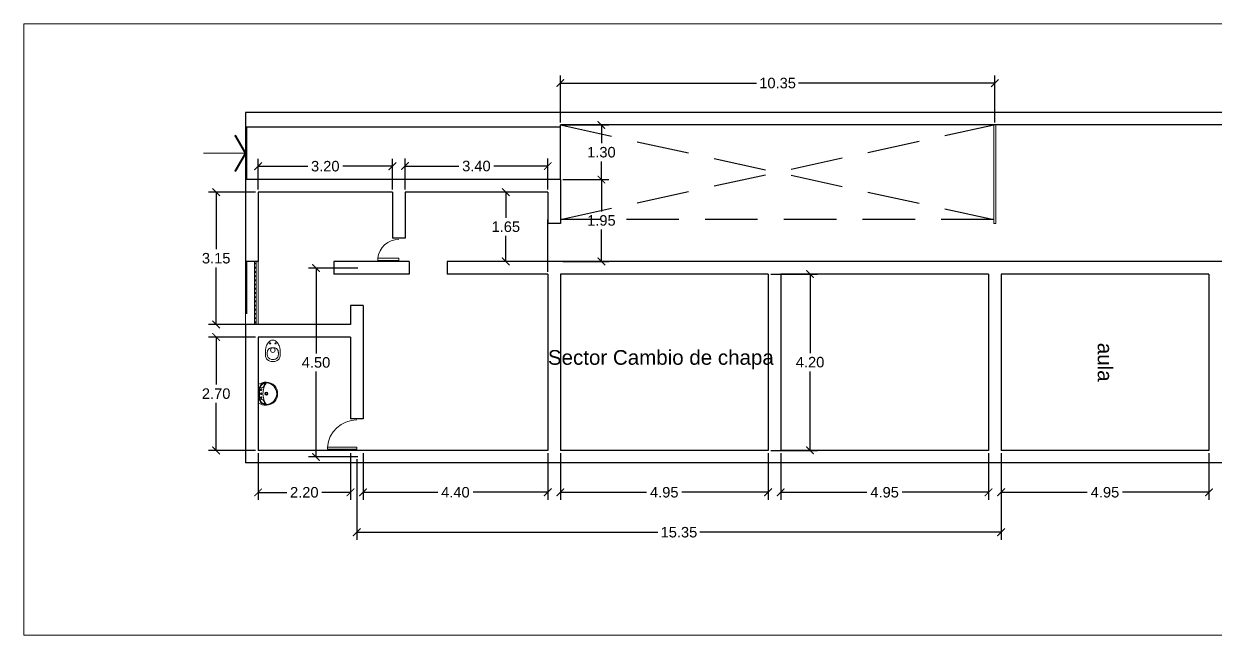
# Model space of a CAD drawing. Header units: millimetres. Extents: x 461.5 to 558.8, y 615.3 to 694.8.
# Drawn here: x 477.8 to 506.18, y 643.94 to 658.5 of the extents above; entities that cross this region are included whole.
import ezdxf

# ---------------------------------------------------------------- set-up
doc = ezdxf.new("R2010")
doc.units = ezdxf.units.MM
doc.header["$LTSCALE"] = 5
doc.linetypes.add('HIDDEN', pattern=[0.375, 0.25, -0.125])
doc.layers.get('0').update_dxf_attribs({"lineweight": 0})
doc.layers.get('Defpoints').update_dxf_attribs({"lineweight": 0})
for name, color, linetype, lineweight in [('aberturas', 37, 'Continuous', 5), ('AMOB-DETA', 7, 'Continuous', 0), ('AMOB-VIST', 7, 'Continuous', 0), ('barrido', 36, 'Continuous', 5), ('Cotas', 251, 'Continuous', 15), ('equipamiento', 117, 'Continuous', 9), ('muros', 81, 'Continuous', 30), ('proyecciones', 23, 'HIDDEN', 25), ('referencias', 135, 'Continuous', 18)]:
    doc.layers.add(name, color=color, linetype=linetype, lineweight=lineweight)
doc.layers.get('0').freeze()
doc.styles.get("Standard").update_dxf_attribs({"font": 'arial.ttf'})
doc.dimstyles.get("Standard").update_dxf_attribs({"dimtxt": 0.18, "dimasz": 0.18, "dimexe": 0.18, "dimexo": 0.0625, "dimgap": 0.09, "dimtad": 0, "dimtih": 1, "dimtoh": 1, "dimzin": 0, "dimdsep": 46, "dimtxsty": 'Standard', "dimblk": 'DOTSMALL', "dimcen": 0.09, "dimse1": 1, "dimse2": 1, "dimadec": 0, "dimazin": 0, "dimtfac": 1, "dimtofl": 0, "dimtmove": 0, "dimatfit": 3, "dimldrblk": 'DOTSMALL', "dimfxl": 1, "dimtolj": 1, "dimtzin": 0, "dimarcsym": 0})

# ---------------------------------------------------------------- blocks, each defined once
blk = doc.blocks.new('inodoro2')
at = {"layer": 'AMOB-DETA', "color": 0}
for points in [[(-0.015, 0.536), (-0.033, 0.535, 0.028747), (-0.061, 0.527, 0.052421), (-0.075, 0.521, 0.050041), (-0.092, 0.508, 0.040538), (-0.109, 0.49, 0.036304), (-0.125, 0.468, 0.08346), (-0.129, 0.457, 0.024812), (-0.13, 0.446, 0.009631), (-0.132, 0.42, 0.014344), (-0.133, 0.411, 0.009208), (-0.132, 0.396)], [(-0.015, 0.256), (-0.033, 0.258, -0.028747), (-0.061, 0.265, -0.052421), (-0.075, 0.272, -0.050041), (-0.092, 0.284, -0.040538), (-0.109, 0.303, -0.036304), (-0.125, 0.325, -0.08346), (-0.129, 0.336, -0.024812), (-0.13, 0.346, -0.009631), (-0.132, 0.373, -0.014344), (-0.133, 0.382, -0.009208), (-0.132, 0.396)], [(0.015, 0.256), (0.033, 0.258, 0.028747), (0.061, 0.265, 0.052421), (0.075, 0.272, 0.050041), (0.092, 0.284, 0.040538), (0.109, 0.303, 0.036304), (0.124, 0.325, 0.08346), (0.129, 0.336, 0.024812), (0.13, 0.346, 0.009631), (0.132, 0.373, 0.014344), (0.132, 0.382, 0.009208), (0.132, 0.396)]]:
    blk.add_lwpolyline(points, format="xyb", dxfattribs=at)
for points in [[(-0.015, 0.536), (0, 0.536)], [(0, 0.536), (0.015, 0.536), (0.033, 0.535), (0.075, 0.521), (0.109, 0.49), (0.129, 0.457), (0.132, 0.42), (0.132, 0.396)], [(-0.015, 0.256), (0, 0.256)], [(0.015, 0.256), (0, 0.256)]]:
    blk.add_lwpolyline(points, dxfattribs=at)
for centre in [(-0.064, 0.152), (0.064, 0.152)]:
    blk.add_circle(centre, 0.0141, dxfattribs=at)
at = {"layer": 'AMOB-VIST', "color": 0}
blk.add_lwpolyline([(0, 0.585, 0.193023), (-0.137, 0.535, 0.145572), (-0.172, 0.456, 0.077711), (-0.165, 0.255, 0.087544), (-0.125, 0.161, 0.055228), (-0.065, 0.091, 0.090627), (0, 0.072, 0.091051), (0.065, 0.091, 0.055228), (0.126, 0.161, 0.087544), (0.165, 0.255, 0.077711), (0.172, 0.456, 0.145572), (0.137, 0.535, 0.193023), (0, 0.585, 61.25604)], format="xyb", close=True, dxfattribs=at)
blk.add_circle((0, 0.314), 0.0535, dxfattribs=at)
blk = doc.blocks.new('lav')
at = {"layer": 'AMOB-DETA', "color": 0}
for points in [[(0.228, -0.175, -0.004766), (0.23, -0.176, -0.296826), (0.235, -0.189, 0.102083), (0.235, -0.135, 0.186378), (0.19, -0.065, 0.138198), (0.135, -0.04, 0.037019), (0, -0.03, 0.037019), (-0.135, -0.04, 0.138198), (-0.19, -0.065, 0.186378), (-0.235, -0.135, 0.102083), (-0.235, -0.189, -0.296826), (-0.23, -0.176, -0.004766), (-0.228, -0.175)], [(-0.228, -0.175, -0.263899), (-0.215, -0.152, -0.052487), (-0.16, -0.127, 0.317586), (-0.137, -0.097, 0.080881), (-0.144, -0.057, 0.081406), (-0.145, -0.054, 0.31626), (-0.164, -0.048)], [(0.164, -0.048, 0.31626), (0.145, -0.054, 0.081406), (0.144, -0.057, 0.080881), (0.137, -0.097, 0.317586), (0.16, -0.127, -0.052487), (0.215, -0.152, -0.263899), (0.228, -0.175)]]:
    blk.add_lwpolyline(points, format="xyb", dxfattribs=at)
blk.add_lwpolyline([(0, -0.217, 1), (0, -0.172, 1)], format="xyb", close=True, dxfattribs=at)
at = {"layer": 'AMOB-VIST', "color": 0}
for points in [[(0, -0.465, -0.404815), (-0.276, -0.196, -0.176085), (-0.215, -0.004, -0.232056), (-0.207, 0), (0, 0), (0.207, 0, -0.232056), (0.215, -0.004, -0.176085), (0.276, -0.196, -0.404715), (0, -0.465)], [(0.228, -0.175, 0.040596), (0.21, -0.165, 0.125199), (0, -0.115, 0.125199), (-0.21, -0.165, 0.040596), (-0.228, -0.175)]]:
    blk.add_lwpolyline(points, format="xyb", dxfattribs=at)
for points in [[(0, -0.444, 0.404815), (0.256, -0.195, 0.074583), (0.25, -0.125, 0.158422), (0.213, -0.065, 0.150216), (0.15, -0.035, 0.021002), (0.06, -0.025, 0.008328), (0, -0.024, 0.008328), (-0.06, -0.025, 0.021002), (-0.15, -0.035, 0.150216), (-0.213, -0.065, 0.158422), (-0.25, -0.125, 0.074583), (-0.256, -0.195, 0.404815)], [(0, -0.23, 1), (0, -0.16, 1)], [(0, -0.086, 1), (0, -0.052, 1)]]:
    blk.add_lwpolyline(points, format="xyb", close=True, dxfattribs=at)
at = {"layer": 'AMOB-VIST', "color": 0, "linetype": 'HIDDEN'}
for centre in [(-0.095, -0.069), (0.095, -0.069)]:
    blk.add_circle(centre, 0.0175, dxfattribs=at)
blk = doc.blocks.new('_ArchTick')
at = {"color": 0, "linetype": 'ByBlock', "const_width": 0.15}
blk.add_lwpolyline([(-0.5, -0.5), (0.5, 0.5)], dxfattribs=at)
blk = doc.blocks.new('*D27')
at = {"layer": 'Cotas', "color": 0, "lineweight": -2, "transparency": 16777216}
for p, q in [((501.079, 648.282), (501.079, 647.166)), ((506.029, 648.282), (506.029, 647.166)), ((501.079, 647.346), (503.133, 647.346)), ((506.029, 647.346), (503.974, 647.346))]:
    blk.add_line(p, q, dxfattribs=at)
at = {"layer": 'Defpoints', "color": 0, "transparency": 16777216}
for p in [(501.079, 648.345), (506.029, 648.345), (501.079, 647.346)]:
    blk.add_point(p, dxfattribs=at)
at = {"layer": 'Cotas', "color": 0, "lineweight": -2, "transparency": 16777216, "xscale": 0.18, "yscale": 0.18, "zscale": 0.18, "rotation": 180}
blk.add_blockref('_ArchTick', (501.079, 647.346), dxfattribs=at)
at = {"layer": 'Cotas', "color": 0, "lineweight": -2, "transparency": 16777216, "xscale": 0.18, "yscale": 0.18, "zscale": 0.18}
blk.add_blockref('_ArchTick', (506.029, 647.346), dxfattribs=at)
at = {"layer": 'Cotas', "color": 0, "transparency": 16777216, "insert": (503.554, 647.346), "char_height": 0.25, "attachment_point": 5}
blk.add_mtext('\\A1;4.95', dxfattribs=at)
blk = doc.blocks.new('_DotSmall')
at = {"color": 0, "linetype": 'ByBlock', "const_width": 0.5}
blk.add_lwpolyline([(-0.0625, 0, 1), (0.0625, 0, 1)], format="xyb", close=True, dxfattribs=at)
blk = doc.blocks.new('*D28')
at = {"layer": 'Cotas', "color": 0, "lineweight": -2, "transparency": 16777216}
for p, q in [((495.829, 648.282), (495.829, 647.166)), ((500.779, 648.282), (500.779, 647.166)), ((495.829, 647.346), (497.883, 647.346)), ((500.779, 647.346), (498.724, 647.346))]:
    blk.add_line(p, q, dxfattribs=at)
at = {"layer": 'Defpoints', "color": 0, "transparency": 16777216}
for p in [(495.829, 648.345), (500.779, 648.345), (495.829, 647.346)]:
    blk.add_point(p, dxfattribs=at)
at = {"layer": 'Cotas', "color": 0, "lineweight": -2, "transparency": 16777216, "xscale": 0.18, "yscale": 0.18, "zscale": 0.18, "rotation": 180}
blk.add_blockref('_ArchTick', (495.829, 647.346), dxfattribs=at)
at = {"layer": 'Cotas', "color": 0, "lineweight": -2, "transparency": 16777216, "xscale": 0.18, "yscale": 0.18, "zscale": 0.18}
blk.add_blockref('_ArchTick', (500.779, 647.346), dxfattribs=at)
at = {"layer": 'Cotas', "color": 0, "transparency": 16777216, "insert": (498.304, 647.346), "char_height": 0.25, "attachment_point": 5}
blk.add_mtext('\\A1;4.95', dxfattribs=at)
blk = doc.blocks.new('*D29')
at = {"layer": 'Cotas', "color": 0, "lineweight": -2, "transparency": 16777216}
for p, q in [((490.579, 648.282), (490.579, 647.166)), ((495.529, 648.282), (495.529, 647.166)), ((490.579, 647.346), (492.633, 647.346)), ((495.529, 647.346), (493.474, 647.346))]:
    blk.add_line(p, q, dxfattribs=at)
at = {"layer": 'Defpoints', "color": 0, "transparency": 16777216}
for p in [(490.579, 648.345), (495.529, 648.345), (490.579, 647.346)]:
    blk.add_point(p, dxfattribs=at)
at = {"layer": 'Cotas', "color": 0, "lineweight": -2, "transparency": 16777216, "xscale": 0.18, "yscale": 0.18, "zscale": 0.18, "rotation": 180}
blk.add_blockref('_ArchTick', (490.579, 647.346), dxfattribs=at)
at = {"layer": 'Cotas', "color": 0, "lineweight": -2, "transparency": 16777216, "xscale": 0.18, "yscale": 0.18, "zscale": 0.18}
blk.add_blockref('_ArchTick', (495.529, 647.346), dxfattribs=at)
at = {"layer": 'Cotas', "color": 0, "transparency": 16777216, "insert": (493.054, 647.346), "char_height": 0.25, "attachment_point": 5}
blk.add_mtext('\\A1;4.95', dxfattribs=at)
blk = doc.blocks.new('*D30')
at = {"layer": 'Cotas', "color": 0, "lineweight": -2, "transparency": 16777216}
for p, q in [((485.879, 648.282), (485.879, 647.166)), ((490.279, 648.282), (490.279, 647.166)), ((485.879, 647.346), (487.659, 647.346)), ((490.279, 647.346), (488.498, 647.346))]:
    blk.add_line(p, q, dxfattribs=at)
at = {"layer": 'Defpoints', "color": 0, "transparency": 16777216}
for p in [(485.879, 648.345), (490.279, 648.345), (485.879, 647.346)]:
    blk.add_point(p, dxfattribs=at)
at = {"layer": 'Cotas', "color": 0, "lineweight": -2, "transparency": 16777216, "xscale": 0.18, "yscale": 0.18, "zscale": 0.18, "rotation": 180}
blk.add_blockref('_ArchTick', (485.879, 647.346), dxfattribs=at)
at = {"layer": 'Cotas', "color": 0, "lineweight": -2, "transparency": 16777216, "xscale": 0.18, "yscale": 0.18, "zscale": 0.18}
blk.add_blockref('_ArchTick', (490.279, 647.346), dxfattribs=at)
at = {"layer": 'Cotas', "color": 0, "transparency": 16777216, "insert": (488.079, 647.346), "char_height": 0.25, "attachment_point": 5}
blk.add_mtext('\\A1;4.40', dxfattribs=at)
blk = doc.blocks.new('*D31')
at = {"layer": 'Cotas', "color": 0, "lineweight": -2, "transparency": 16777216}
for p, q in [((483.379, 648.282), (483.379, 647.165)), ((485.579, 648.282), (485.579, 647.165)), ((483.379, 647.345), (484.062, 647.345)), ((485.579, 647.345), (484.895, 647.345))]:
    blk.add_line(p, q, dxfattribs=at)
at = {"layer": 'Defpoints', "color": 0, "transparency": 16777216}
for p in [(483.379, 648.345), (485.579, 648.345), (483.379, 647.345)]:
    blk.add_point(p, dxfattribs=at)
at = {"layer": 'Cotas', "color": 0, "lineweight": -2, "transparency": 16777216, "xscale": 0.18, "yscale": 0.18, "zscale": 0.18, "rotation": 180}
blk.add_blockref('_ArchTick', (483.379, 647.345), dxfattribs=at)
at = {"layer": 'Cotas', "color": 0, "lineweight": -2, "transparency": 16777216, "xscale": 0.18, "yscale": 0.18, "zscale": 0.18}
blk.add_blockref('_ArchTick', (485.579, 647.345), dxfattribs=at)
at = {"layer": 'Cotas', "color": 0, "transparency": 16777216, "insert": (484.479, 647.345), "char_height": 0.25, "attachment_point": 5}
blk.add_mtext('\\A1;2.20', dxfattribs=at)
blk = doc.blocks.new('*D32')
at = {"layer": 'Cotas', "color": 0, "lineweight": -2, "transparency": 16777216}
for p, q in [((490.641, 656.095), (491.737, 656.095)), ((491.557, 656.095), (491.557, 655.662)), ((491.557, 654.795), (491.557, 655.227)), ((490.641, 654.795), (491.737, 654.795))]:
    blk.add_line(p, q, dxfattribs=at)
at = {"layer": 'Defpoints', "color": 0, "transparency": 16777216}
for p in [(490.579, 656.095), (491.557, 656.095), (490.579, 654.795)]:
    blk.add_point(p, dxfattribs=at)
at = {"layer": 'Cotas', "color": 0, "lineweight": -2, "transparency": 16777216, "xscale": 0.18, "yscale": 0.18, "zscale": 0.18}
for p, rotation in [((491.557, 656.095), 90), ((491.557, 654.795), 270)]:
    blk.add_blockref('_ArchTick', p, dxfattribs=dict(at, rotation=rotation))
at = {"layer": 'Cotas', "color": 0, "transparency": 16777216, "insert": (491.557, 655.445), "char_height": 0.25, "attachment_point": 5}
blk.add_mtext('\\A1;1.30', dxfattribs=at)
blk = doc.blocks.new('*D33')
at = {"layer": 'Cotas', "color": 0, "lineweight": -2, "transparency": 16777216}
for p, q in [((490.641, 654.795), (491.737, 654.795)), ((491.557, 654.795), (491.557, 654.037)), ((491.557, 652.845), (491.557, 653.602)), ((490.641, 652.845), (491.737, 652.845))]:
    blk.add_line(p, q, dxfattribs=at)
at = {"layer": 'Defpoints', "color": 0, "transparency": 16777216}
for p in [(490.579, 654.795), (491.557, 654.795), (490.579, 652.845)]:
    blk.add_point(p, dxfattribs=at)
at = {"layer": 'Cotas', "color": 0, "lineweight": -2, "transparency": 16777216, "xscale": 0.18, "yscale": 0.18, "zscale": 0.18}
for p, rotation in [((491.557, 654.795), 90), ((491.557, 652.845), 270)]:
    blk.add_blockref('_ArchTick', p, dxfattribs=dict(at, rotation=rotation))
at = {"layer": 'Cotas', "color": 0, "transparency": 16777216, "insert": (491.557, 653.82), "char_height": 0.25, "attachment_point": 5}
blk.add_mtext('\\A1;1.95', dxfattribs=at)
blk = doc.blocks.new('*D34')
at = {"layer": 'Cotas', "color": 0, "lineweight": -2, "transparency": 16777216}
for p, q in [((486.879, 654.557), (486.879, 655.296)), ((486.879, 655.116), (488.164, 655.116)), ((490.279, 655.116), (488.993, 655.116)), ((490.279, 654.557), (490.279, 655.296))]:
    blk.add_line(p, q, dxfattribs=at)
at = {"layer": 'Defpoints', "color": 0, "transparency": 16777216}
for p in [(486.879, 655.116), (486.879, 654.495), (490.279, 654.495)]:
    blk.add_point(p, dxfattribs=at)
at = {"layer": 'Cotas', "color": 0, "lineweight": -2, "transparency": 16777216, "xscale": 0.18, "yscale": 0.18, "zscale": 0.18, "rotation": 180}
blk.add_blockref('_ArchTick', (486.879, 655.116), dxfattribs=at)
at = {"layer": 'Cotas', "color": 0, "lineweight": -2, "transparency": 16777216, "xscale": 0.18, "yscale": 0.18, "zscale": 0.18}
blk.add_blockref('_ArchTick', (490.279, 655.116), dxfattribs=at)
at = {"layer": 'Cotas', "color": 0, "transparency": 16777216, "insert": (488.579, 655.116), "char_height": 0.25, "attachment_point": 5}
blk.add_mtext('\\A1;3.40', dxfattribs=at)
blk = doc.blocks.new('*D35')
at = {"layer": 'Cotas', "color": 0, "lineweight": -2, "transparency": 16777216}
for p, q in [((483.379, 654.557), (483.379, 655.292)), ((483.379, 655.112), (484.564, 655.112)), ((486.579, 655.112), (485.393, 655.112)), ((486.579, 654.557), (486.579, 655.292))]:
    blk.add_line(p, q, dxfattribs=at)
at = {"layer": 'Defpoints', "color": 0, "transparency": 16777216}
for p in [(483.379, 655.112), (483.379, 654.495), (486.579, 654.495)]:
    blk.add_point(p, dxfattribs=at)
at = {"layer": 'Cotas', "color": 0, "lineweight": -2, "transparency": 16777216, "xscale": 0.18, "yscale": 0.18, "zscale": 0.18, "rotation": 180}
blk.add_blockref('_ArchTick', (483.379, 655.112), dxfattribs=at)
at = {"layer": 'Cotas', "color": 0, "lineweight": -2, "transparency": 16777216, "xscale": 0.18, "yscale": 0.18, "zscale": 0.18}
blk.add_blockref('_ArchTick', (486.579, 655.112), dxfattribs=at)
at = {"layer": 'Cotas', "color": 0, "transparency": 16777216, "insert": (484.979, 655.112), "char_height": 0.25, "attachment_point": 5}
blk.add_mtext('\\A1;3.20', dxfattribs=at)
blk = doc.blocks.new('*D36')
at = {"layer": 'Cotas', "color": 0, "lineweight": -2, "transparency": 16777216}
for p, q in [((483.316, 654.495), (482.2, 654.495)), ((482.38, 654.495), (482.38, 653.137)), ((482.38, 651.345), (482.38, 652.702)), ((483.316, 651.345), (482.2, 651.345))]:
    blk.add_line(p, q, dxfattribs=at)
at = {"layer": 'Defpoints', "color": 0, "transparency": 16777216}
for p in [(483.379, 654.495), (482.38, 651.345), (483.379, 651.345)]:
    blk.add_point(p, dxfattribs=at)
at = {"layer": 'Cotas', "color": 0, "lineweight": -2, "transparency": 16777216, "xscale": 0.18, "yscale": 0.18, "zscale": 0.18}
for p, rotation in [((482.38, 654.495), 90), ((482.38, 651.345), 270)]:
    blk.add_blockref('_ArchTick', p, dxfattribs=dict(at, rotation=rotation))
at = {"layer": 'Cotas', "color": 0, "transparency": 16777216, "insert": (482.38, 652.92), "char_height": 0.25, "attachment_point": 5}
blk.add_mtext('\\A1;3.15', dxfattribs=at)
blk = doc.blocks.new('*D37')
at = {"layer": 'Cotas', "color": 0, "lineweight": -2, "transparency": 16777216}
for p, q in [((483.316, 651.045), (482.199, 651.045)), ((482.379, 651.045), (482.379, 649.912)), ((482.379, 648.345), (482.379, 649.477)), ((483.316, 648.345), (482.199, 648.345))]:
    blk.add_line(p, q, dxfattribs=at)
at = {"layer": 'Defpoints', "color": 0, "transparency": 16777216}
for p in [(483.379, 651.045), (482.379, 648.345), (483.379, 648.345)]:
    blk.add_point(p, dxfattribs=at)
at = {"layer": 'Cotas', "color": 0, "lineweight": -2, "transparency": 16777216, "xscale": 0.18, "yscale": 0.18, "zscale": 0.18}
for p, rotation in [((482.379, 651.045), 90), ((482.379, 648.345), 270)]:
    blk.add_blockref('_ArchTick', p, dxfattribs=dict(at, rotation=rotation))
at = {"layer": 'Cotas', "color": 0, "transparency": 16777216, "insert": (482.379, 649.695), "char_height": 0.25, "attachment_point": 5}
blk.add_mtext('\\A1;2.70', dxfattribs=at)
blk = doc.blocks.new('*D38')
at = {"layer": 'Cotas', "color": 0, "lineweight": -2, "transparency": 16777216}
for p, q in [((495.591, 652.545), (496.708, 652.545)), ((496.528, 652.545), (496.528, 650.662)), ((496.528, 648.345), (496.528, 650.227)), ((495.591, 648.345), (496.708, 648.345))]:
    blk.add_line(p, q, dxfattribs=at)
at = {"layer": 'Defpoints', "color": 0, "transparency": 16777216}
for p in [(495.529, 652.545), (495.529, 648.345), (496.528, 648.345)]:
    blk.add_point(p, dxfattribs=at)
at = {"layer": 'Cotas', "color": 0, "lineweight": -2, "transparency": 16777216, "xscale": 0.18, "yscale": 0.18, "zscale": 0.18}
for p, rotation in [((496.528, 652.545), 90), ((496.528, 648.345), 270)]:
    blk.add_blockref('_ArchTick', p, dxfattribs=dict(at, rotation=rotation))
at = {"layer": 'Cotas', "color": 0, "transparency": 16777216, "insert": (496.528, 650.445), "char_height": 0.25, "attachment_point": 5}
blk.add_mtext('\\A1;4.20', dxfattribs=at)
blk = doc.blocks.new('*D39')
at = {"layer": 'Cotas', "color": 0, "lineweight": -2, "transparency": 16777216}
for p, q in [((490.579, 656.157), (490.579, 657.272)), ((490.579, 657.092), (495.253, 657.092)), ((500.929, 657.092), (496.255, 657.092)), ((500.929, 656.157), (500.929, 657.272))]:
    blk.add_line(p, q, dxfattribs=at)
at = {"layer": 'Defpoints', "color": 0, "transparency": 16777216}
for p in [(490.579, 657.092), (490.579, 656.095), (500.929, 656.095)]:
    blk.add_point(p, dxfattribs=at)
at = {"layer": 'Cotas', "color": 0, "lineweight": -2, "transparency": 16777216, "xscale": 0.18, "yscale": 0.18, "zscale": 0.18, "rotation": 180}
blk.add_blockref('_ArchTick', (490.579, 657.092), dxfattribs=at)
at = {"layer": 'Cotas', "color": 0, "lineweight": -2, "transparency": 16777216, "xscale": 0.18, "yscale": 0.18, "zscale": 0.18}
blk.add_blockref('_ArchTick', (500.929, 657.092), dxfattribs=at)
at = {"layer": 'Cotas', "color": 0, "transparency": 16777216, "insert": (495.754, 657.092), "char_height": 0.25, "attachment_point": 5}
blk.add_mtext('\\A1;10.35', dxfattribs=at)
blk = doc.blocks.new('*D40')
at = {"layer": 'Cotas', "color": 0, "lineweight": -2, "transparency": 16777216}
for p, q in [((490.216, 654.495), (489.099, 654.495)), ((489.279, 654.495), (489.279, 653.887)), ((489.279, 652.845), (489.279, 653.452)), ((490.216, 652.845), (489.099, 652.845))]:
    blk.add_line(p, q, dxfattribs=at)
at = {"layer": 'Defpoints', "color": 0, "transparency": 16777216}
for p in [(490.279, 654.495), (489.279, 652.845), (490.279, 652.845)]:
    blk.add_point(p, dxfattribs=at)
at = {"layer": 'Cotas', "color": 0, "lineweight": -2, "transparency": 16777216, "xscale": 0.18, "yscale": 0.18, "zscale": 0.18}
for p, rotation in [((489.279, 654.495), 90), ((489.279, 652.845), 270)]:
    blk.add_blockref('_ArchTick', p, dxfattribs=dict(at, rotation=rotation))
at = {"layer": 'Cotas', "color": 0, "transparency": 16777216, "insert": (489.279, 653.67), "char_height": 0.25, "attachment_point": 5}
blk.add_mtext('\\A1;1.65', dxfattribs=at)
blk = doc.blocks.new('*D99')
at = {"layer": 'Cotas', "color": 0, "lineweight": -2, "transparency": 16777216}
for p, q in [((501.079, 648.282), (501.079, 646.214)), ((485.729, 648.132), (485.729, 646.214)), ((485.729, 646.394), (492.903, 646.394)), ((501.079, 646.394), (493.905, 646.394))]:
    blk.add_line(p, q, dxfattribs=at)
at = {"layer": 'Defpoints', "color": 0, "transparency": 16777216}
for p in [(501.079, 648.345), (485.729, 648.195), (501.079, 646.394)]:
    blk.add_point(p, dxfattribs=at)
at = {"layer": 'Cotas', "color": 0, "lineweight": -2, "transparency": 16777216, "xscale": 0.18, "yscale": 0.18, "zscale": 0.18, "rotation": 180}
blk.add_blockref('_ArchTick', (485.729, 646.394), dxfattribs=at)
at = {"layer": 'Cotas', "color": 0, "lineweight": -2, "transparency": 16777216, "xscale": 0.18, "yscale": 0.18, "zscale": 0.18}
blk.add_blockref('_ArchTick', (501.079, 646.394), dxfattribs=at)
at = {"layer": 'Cotas', "color": 0, "transparency": 16777216, "insert": (493.404, 646.394), "char_height": 0.25, "attachment_point": 5}
blk.add_mtext('\\A1;15.35', dxfattribs=at)
blk = doc.blocks.new('*D100')
at = {"layer": 'Cotas', "color": 0, "lineweight": -2, "transparency": 16777216}
for p, q in [((485.756, 652.688), (484.578, 652.688)), ((484.758, 652.688), (484.758, 650.655)), ((484.758, 648.188), (484.758, 650.22)), ((485.756, 648.188), (484.578, 648.188))]:
    blk.add_line(p, q, dxfattribs=at)
at = {"layer": 'Defpoints', "color": 0, "transparency": 16777216}
for p in [(485.819, 652.688), (484.758, 648.188), (485.819, 648.188)]:
    blk.add_point(p, dxfattribs=at)
at = {"layer": 'Cotas', "color": 0, "lineweight": -2, "transparency": 16777216, "xscale": 0.18, "yscale": 0.18, "zscale": 0.18}
for p, rotation in [((484.758, 652.688), 90), ((484.758, 648.188), 270)]:
    blk.add_blockref('_ArchTick', p, dxfattribs=dict(at, rotation=rotation))
at = {"layer": 'Cotas', "color": 0, "transparency": 16777216, "insert": (484.758, 650.438), "char_height": 0.25, "attachment_point": 5}
blk.add_mtext('\\A1;4.50', dxfattribs=at)

msp = doc.modelspace()

# ---------------------------------------------------------------- linework, layer by layer
at = {"layer": 'aberturas'}
for p, q in [((483.079, 656.045), (483.079, 654.795)), ((500.904, 653.745), (500.904, 656.095)), ((500.954, 653.745), (500.954, 656.095)), ((483.079, 655.42), (482.079, 655.42)), ((500.954, 653.745), (500.904, 653.745)), ((483.079, 652.845), (483.079, 651.345)), ((483.289, 652.845), (483.289, 651.345)), ((483.329, 652.845), (483.329, 651.345)), ((483.379, 652.845), (483.379, 651.345))]:
    msp.add_line(p, q, dxfattribs=at)
msp.add_lwpolyline([(482.829, 654.987, 0.05, 0.05, 0), (483.079, 655.42, 0.05, 0.05, 0), (482.829, 655.853, 0, 0, 0)], format="xyseb", dxfattribs=at)
for points in [[(483.299, 652.785), (483.299, 652.805), (483.319, 652.805), (483.319, 652.785)], [(483.301, 652.787), (483.301, 652.802), (483.316, 652.802), (483.316, 652.787)], [(486.229, 652.92), (486.229, 652.87), (486.729, 652.87), (486.729, 652.92)], [(483.299, 652.685), (483.299, 652.705), (483.319, 652.705), (483.319, 652.685)], [(483.299, 652.585), (483.299, 652.605), (483.319, 652.605), (483.319, 652.585)], [(483.299, 652.485), (483.299, 652.505), (483.319, 652.505), (483.319, 652.485)], [(483.301, 652.687), (483.301, 652.702), (483.316, 652.702), (483.316, 652.687)], [(483.301, 652.587), (483.301, 652.602), (483.316, 652.602), (483.316, 652.587)], [(483.301, 652.487), (483.301, 652.502), (483.316, 652.502), (483.316, 652.487)], [(483.299, 652.385), (483.299, 652.405), (483.319, 652.405), (483.319, 652.385)], [(483.299, 652.285), (483.299, 652.305), (483.319, 652.305), (483.319, 652.285)], [(483.301, 652.387), (483.301, 652.402), (483.316, 652.402), (483.316, 652.387)], [(483.301, 652.287), (483.301, 652.302), (483.316, 652.302), (483.316, 652.287)], [(483.299, 652.185), (483.299, 652.205), (483.319, 652.205), (483.319, 652.185)], [(483.299, 652.105), (483.299, 652.085), (483.319, 652.085), (483.319, 652.105)], [(483.299, 652.005), (483.299, 651.985), (483.319, 651.985), (483.319, 652.005)], [(483.301, 652.187), (483.301, 652.202), (483.316, 652.202), (483.316, 652.187)], [(483.301, 652.102), (483.301, 652.087), (483.316, 652.087), (483.316, 652.102)], [(483.301, 652.002), (483.301, 651.987), (483.316, 651.987), (483.316, 652.002)], [(483.299, 651.905), (483.299, 651.885), (483.319, 651.885), (483.319, 651.905)], [(483.299, 651.805), (483.299, 651.785), (483.319, 651.785), (483.319, 651.805)], [(483.299, 651.705), (483.299, 651.685), (483.319, 651.685), (483.319, 651.705)], [(483.301, 651.902), (483.301, 651.887), (483.316, 651.887), (483.316, 651.902)], [(483.301, 651.802), (483.301, 651.787), (483.316, 651.787), (483.316, 651.802)], [(483.301, 651.702), (483.301, 651.687), (483.316, 651.687), (483.316, 651.702)], [(483.299, 651.605), (483.299, 651.585), (483.319, 651.585), (483.319, 651.605)], [(483.299, 651.505), (483.299, 651.485), (483.319, 651.485), (483.319, 651.505)], [(483.299, 651.405), (483.299, 651.385), (483.319, 651.385), (483.319, 651.405)], [(483.301, 651.602), (483.301, 651.587), (483.316, 651.587), (483.316, 651.602)], [(483.301, 651.502), (483.301, 651.487), (483.316, 651.487), (483.316, 651.502)], [(483.301, 651.402), (483.301, 651.387), (483.316, 651.387), (483.316, 651.402)], [(485.029, 648.37), (485.729, 648.37), (485.729, 648.42), (485.029, 648.42)]]:
    msp.add_lwpolyline(points, close=True, dxfattribs=at)
at = {"layer": 'barrido'}
for centre, radius, start, end in [((486.731, 652.865), 0.505, 90.2418, 173.7326), ((485.73, 648.366), 0.703, 90.1171, 175.6407)]:
    msp.add_arc(centre, radius, start, end, dxfattribs=at)
at = {"layer": 'Defpoints', "color": 1}
msp.add_lwpolyline([(477.797, 658.504), (558.771, 658.504), (558.771, 643.944), (477.797, 643.944)], close=True, dxfattribs=at)
at = {"layer": 'muros'}
for p, q in [((554.979, 656.395), (483.079, 656.395)), ((483.079, 656.395), (483.079, 656.045)), ((490.579, 656.045), (483.079, 656.045)), ((519.329, 656.095), (490.579, 656.095)), ((490.579, 656.045), (490.579, 656.095)), ((490.579, 654.795), (483.079, 654.795)), ((483.079, 654.795), (483.079, 652.845)), ((490.579, 654.795), (490.579, 653.745)), ((486.579, 654.495), (483.379, 654.495)), ((483.379, 654.495), (483.379, 652.845)), ((486.579, 654.495), (486.579, 653.395)), ((490.279, 654.495), (486.879, 654.495)), ((486.879, 654.495), (486.879, 653.395)), ((490.279, 654.495), (490.279, 653.745)), ((490.579, 653.745), (490.279, 653.745)), ((486.879, 653.395), (486.579, 653.395)), ((483.379, 652.845), (483.079, 652.845)), ((485.179, 652.845), (485.179, 652.545)), ((486.979, 652.845), (485.179, 652.845)), ((486.979, 652.845), (486.979, 652.545)), ((510.279, 652.845), (487.879, 652.845)), ((487.879, 652.845), (487.879, 652.545)), ((486.979, 652.545), (485.179, 652.545)), ((490.279, 652.545), (487.879, 652.545)), ((490.279, 652.545), (490.279, 648.345)), ((490.579, 652.545), (490.579, 648.345)), ((495.529, 652.545), (490.579, 652.545)), ((495.529, 652.545), (495.529, 648.345)), ((495.829, 652.545), (495.829, 648.345)), ((500.779, 652.545), (495.829, 652.545)), ((500.779, 652.545), (500.779, 648.345)), ((501.079, 652.545), (501.079, 648.345)), ((506.029, 652.545), (501.079, 652.545)), ((506.029, 652.545), (506.029, 648.345)), ((485.579, 651.795), (485.579, 651.345)), ((485.879, 651.795), (485.579, 651.795)), ((485.879, 651.795), (485.879, 649.095)), ((485.579, 651.345), (483.079, 651.345)), ((483.079, 651.345), (483.079, 648.045)), ((485.579, 651.045), (483.379, 651.045)), ((483.379, 651.045), (483.379, 648.345)), ((485.579, 651.045), (485.579, 649.095)), ((485.879, 649.095), (485.579, 649.095)), ((490.279, 648.345), (483.379, 648.345)), ((495.529, 648.345), (490.579, 648.345)), ((500.779, 648.345), (495.829, 648.345)), ((506.029, 648.345), (501.079, 648.345)), ((554.979, 648.045), (483.079, 648.045))]:
    msp.add_line(p, q, dxfattribs=at)
at = {"layer": 'proyecciones'}
for p, q in [((483.104, 656.045), (483.104, 654.795)), ((490.579, 653.845), (500.904, 656.095)), ((490.579, 656.095), (500.904, 653.845)), ((490.579, 654.795), (490.579, 656.045)), ((490.279, 652.595), (490.279, 653.845)), ((500.904, 653.845), (490.579, 653.845)), ((483.104, 652.845), (483.104, 651.345))]:
    msp.add_line(p, q, dxfattribs=at)

# ---------------------------------------------------------------- block references
at = {"layer": 'equipamiento', "rotation": 180}
msp.add_blockref('inodoro2', (483.729, 651.045), dxfattribs=at)
at = {"layer": 'equipamiento', "xscale": -1, "rotation": 89.99999999999999}
msp.add_blockref('lav', (483.379, 649.695), dxfattribs=at)

# ---------------------------------------------------------------- texts
at = {"layer": 'referencias', "insert": (503.554, 650.445), "char_height": 0.35, "width": 2.75026, "attachment_point": 5, "rotation": 270}
msp.add_mtext('aula', dxfattribs=at)
at = {"layer": 'referencias', "insert": (492.973, 650.506), "char_height": 0.35, "width": 6.74491, "attachment_point": 5}
msp.add_mtext('Sector Cambio de chapa', dxfattribs=at)

# ---------------------------------------------------------------- dimensions: what is measured, and where the dimension line sits
at = {"layer": 'Cotas'}
for base, p1, p2, picture, middle in [((490.579, 657.092), (500.929, 656.095), (490.579, 656.095), '*D39', (495.754, 657.092)), ((483.379, 655.112), (486.579, 654.495), (483.379, 654.495), '*D35', (484.979, 655.112)), ((486.879, 655.116), (490.279, 654.495), (486.879, 654.495), '*D34', (488.579, 655.116)), ((483.379, 647.345), (485.579, 648.345), (483.379, 648.345), '*D31', (484.479, 647.345)), ((501.079, 646.394), (485.729, 648.195), (501.079, 648.345), '*D99', (493.404, 646.394)), ((485.879, 647.346), (490.279, 648.345), (485.879, 648.345), '*D30', (488.079, 647.346)), ((490.579, 647.346), (495.529, 648.345), (490.579, 648.345), '*D29', (493.054, 647.346)), ((495.829, 647.346), (500.779, 648.345), (495.829, 648.345), '*D28', (498.304, 647.346)), ((501.079, 647.346), (506.029, 648.345), (501.079, 648.345), '*D27', (503.554, 647.346))]:
    dim = msp.add_linear_dim(base=base, p1=p1, p2=p2, dimstyle='Standard', override={"dimtxt": 0.25, "dimblk1": 'ArchTick', "dimblk2": 'ArchTick', "dimsah": 1, "dimse1": 0, "dimse2": 0}, dxfattribs=at)
    dim.commit()
    dim.dimension.update_dxf_attribs({"geometry": picture, "text_midpoint": middle})
for base, p1, p2, angle, picture, middle in [((491.557, 656.095), (490.579, 654.795), (490.579, 656.095), 270, '*D32', (491.557, 655.445)), ((491.557, 654.795), (490.579, 652.845), (490.579, 654.795), 270, '*D33', (491.557, 653.82)), ((482.38, 651.345), (483.379, 654.495), (483.379, 651.345), 270, '*D36', (482.38, 652.92)), ((489.279, 652.845), (490.279, 654.495), (490.279, 652.845), 270, '*D40', (489.279, 653.67)), ((484.758, 648.188), (485.819, 652.688), (485.819, 648.188), 90, '*D100', (484.758, 650.438)), ((496.528, 648.345), (495.529, 652.545), (495.529, 648.345), 270, '*D38', (496.528, 650.445)), ((482.379, 648.345), (483.379, 651.045), (483.379, 648.345), 270, '*D37', (482.379, 649.695))]:
    dim = msp.add_linear_dim(base=base, p1=p1, p2=p2, angle=angle, dimstyle='Standard', override={"dimtxt": 0.25, "dimblk1": 'ArchTick', "dimblk2": 'ArchTick', "dimsah": 1, "dimse1": 0, "dimse2": 0}, dxfattribs=at)
    dim.commit()
    dim.dimension.update_dxf_attribs({"geometry": picture, "text_midpoint": middle})

doc.saveas('drawing.dxf')
